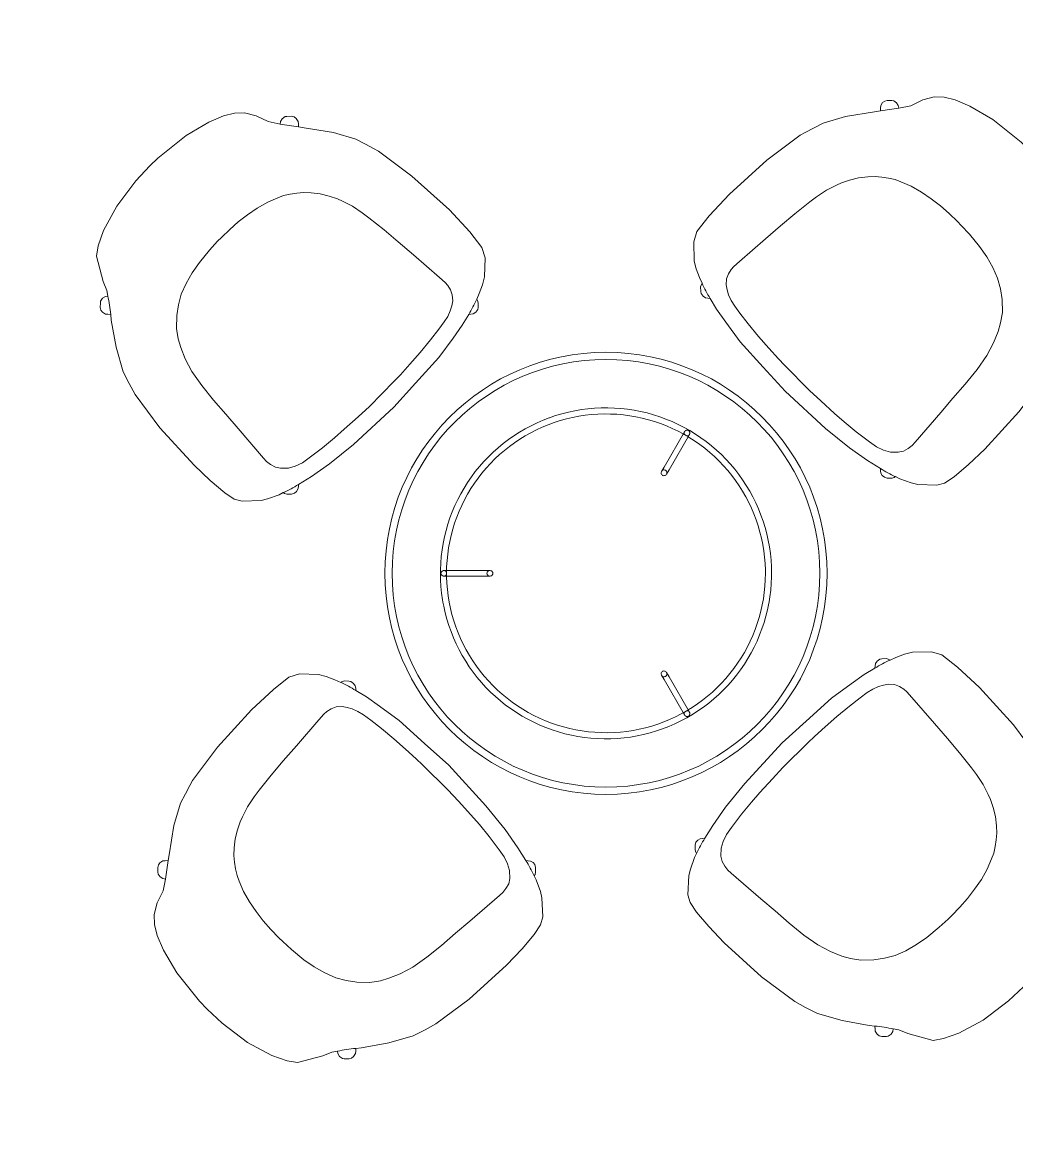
# Model space of a CAD drawing. Header units: inches. Extents: x 1808 to 2428, y 950 to 1857.
# Drawn here: x 2284 to 2354.8, y 1400.3 to 1479.7 of the extents above; entities that cross this region are included whole.
import ezdxf

# ---------------------------------------------------------------- set-up
doc = ezdxf.new("R2010")
doc.units = ezdxf.units.IN
doc.header["$MEASUREMENT"] = 0
doc.layers.add('I-FURN', color=30, linetype='Continuous', lineweight=9)

# ---------------------------------------------------------------- blocks, each defined once
blk = doc.blocks.new('Geiger_SaibaMidBack - Conference Chair-7611253-MEZZANINE  POWER _ SIGNAL')
at = {"layer": 'I-FURN'}
for p, q in [((3.263, 12.859), (-0.335, 12.688)), ((4.857, 12.817), (3.263, 12.859)), ((6.205, 12.706), (4.857, 12.817)), ((-4.112, 12.017), (-5.018, 11.72)), ((-3.262, 12.264), (-4.112, 12.017)), ((-0.335, 12.688), (-3.262, 12.264)), ((6.999, 12.539), (6.205, 12.706)), ((7.505, 12.257), (6.999, 12.539)), ((8.423, 11.255), (7.505, 12.257)), ((-5.018, 11.72), (-6.602, 10.838)), ((8.67, 10.848), (8.423, 11.255)), ((-6.602, 10.838), (-8.219, 9.719)), ((9.04, 10.057), (8.67, 10.848)), ((-9.398, 9.638), (-9.634, 9.399)), ((-9.239, 9.729), (-9.398, 9.638)), ((-9.054, 9.756), (-9.239, 9.729)), ((-8.806, 9.7), (-9.054, 9.756)), ((-8.686, 9.602), (-8.806, 9.7)), ((-8.533, 9.458), (-8.686, 9.602)), ((-8.219, 9.719), (-8.533, 9.458)), ((9.145, 9.745), (9.04, 10.057)), ((9.258, 9.726), (9.145, 9.745)), ((9.394, 9.64), (9.258, 9.726)), ((9.638, 9.398), (9.394, 9.64)), ((-9.712, 9.289), (-9.753, 9.046)), ((-9.753, 9.046), (-9.701, 8.824)), ((-9.634, 9.399), (-9.712, 9.289)), ((-9.701, 8.824), (-9.599, 8.674)), ((3.635, 8.793), (2.289, 8.676)), ((6.404, 8.995), (3.635, 8.793)), ((6.726, 9.012), (6.404, 8.995)), ((7.084, 8.96), (6.726, 9.012)), ((7.468, 8.864), (7.084, 8.96)), ((7.783, 8.653), (7.468, 8.864)), ((9.61, 8.693), (9.703, 8.825)), ((9.74, 9.214), (9.638, 9.398)), ((9.703, 8.825), (9.757, 9.024)), ((9.757, 9.024), (9.74, 9.214)), ((-10.569, 8.165), (-12.193, 7.237)), ((-9.933, 8.454), (-10.569, 8.165)), ((-9.599, 8.674), (-9.933, 8.454)), ((-2.537, 7.943), (-3.34, 7.592)), ((-1.571, 8.241), (-2.537, 7.943)), ((-0.362, 8.455), (-1.571, 8.241)), ((0.965, 8.593), (-0.362, 8.455)), ((2.289, 8.676), (0.965, 8.593)), ((8.168, 8.246), (7.783, 8.653)), ((8.412, 7.807), (8.168, 8.246)), ((9.494, 8.565), (9.61, 8.693)), ((9.741, 7.513), (9.494, 8.565)), ((-12.193, 7.237), (-12.622, 6.639)), ((-3.887, 7.289), (-4.507, 6.851)), ((-3.34, 7.592), (-3.887, 7.289)), ((8.596, 7.275), (8.412, 7.807)), ((8.699, 6.678), (8.596, 7.275)), ((10.015, 5.961), (9.741, 7.513)), ((-12.622, 6.639), (-13.12, 5.601)), ((-4.507, 6.851), (-5.143, 6.185)), ((8.862, 5.506), (8.699, 6.678)), ((-13.12, 5.601), (-13.682, 3.704)), ((-5.598, 5.559), (-5.99, 4.888)), ((-5.143, 6.185), (-5.598, 5.559)), ((10.246, 3.789), (10.015, 5.961)), ((-5.99, 4.888), (-6.291, 4.103)), ((8.97, 4.404), (8.862, 5.506)), ((-6.291, 4.103), (-6.521, 3.266)), ((9.027, 3.481), (8.97, 4.404)), ((-13.682, 3.704), (-14.001, 1.454)), ((-6.521, 3.266), (-6.682, 2.377)), ((9.097, 2.164), (9.027, 3.481)), ((10.409, -0.128), (10.246, 3.789)), ((-6.682, 2.377), (-6.796, 1.242)), ((9.135, 1.063), (9.097, 2.164)), ((-14.001, 1.454), (-14.034, 0)), ((-6.796, 1.242), (-6.831, 0.393)), ((9.116, -1.456), (9.135, 1.063)), ((-6.831, 0.393), (-6.835, 0.007)), ((-6.835, 0.007), (-6.822, -0.819)), ((-14.034, 0), (-14.036, -0.797)), ((10.287, -2.439), (10.409, -0.128)), ((-14.036, -0.797), (-13.742, -3.349)), ((-6.822, -0.819), (-6.766, -1.629)), ((9.1, -2.096), (9.116, -1.456)), ((-6.766, -1.629), (-6.659, -2.455)), ((9.052, -3.105), (9.1, -2.096)), ((-6.659, -2.455), (-6.512, -3.282)), ((8.977, -4.226), (9.052, -3.105)), ((10.17, -4.884), (10.287, -2.439)), ((-13.742, -3.349), (-13.275, -5.179)), ((-6.512, -3.282), (-6.28, -4.105)), ((-6.28, -4.105), (-5.988, -4.843)), ((8.873, -5.371), (8.977, -4.226)), ((-13.275, -5.179), (-12.849, -6.229)), ((-5.988, -4.843), (-5.806, -5.237)), ((-5.806, -5.237), (-5.548, -5.646)), ((8.756, -6.327), (8.873, -5.371)), ((9.913, -6.598), (10.17, -4.884)), ((-12.849, -6.229), (-12.438, -6.928)), ((-5.548, -5.646), (-5.261, -6.04)), ((-5.261, -6.04), (-4.951, -6.399)), ((8.65, -6.958), (8.756, -6.327)), ((-12.438, -6.928), (-11.935, -7.442)), ((-4.951, -6.399), (-4.561, -6.765)), ((-4.561, -6.765), (-4.05, -7.171)), ((8.549, -7.41), (8.65, -6.958)), ((9.713, -7.716), (9.913, -6.598)), ((-11.935, -7.442), (-11.216, -7.874)), ((-11.216, -7.874), (-10.314, -8.184)), ((-4.05, -7.171), (-3.481, -7.513)), ((-3.481, -7.513), (-2.937, -7.789)), ((-2.937, -7.789), (-2.571, -7.922)), ((-2.571, -7.922), (-1.804, -8.166)), ((8.215, -8.153), (8.39, -7.829)), ((8.39, -7.829), (8.549, -7.41)), ((9.5, -8.575), (9.713, -7.716)), ((-10.314, -8.184), (-9.589, -8.659)), ((-9.589, -8.659), (-9.701, -8.824)), ((-1.804, -8.166), (-0.976, -8.327)), ((-0.976, -8.327), (-0.385, -8.418)), ((-0.385, -8.418), (0.97, -8.577)), ((0.97, -8.577), (2.299, -8.675)), ((2.299, -8.675), (3.718, -8.782)), ((7.345, -8.896), (7.684, -8.732)), ((7.684, -8.732), (8.008, -8.455)), ((8.008, -8.455), (8.215, -8.153)), ((9.609, -8.693), (9.5, -8.575)), ((9.703, -8.829), (9.609, -8.693)), ((-9.701, -8.824), (-9.753, -9.046)), ((-9.753, -9.046), (-9.712, -9.289)), ((-9.712, -9.289), (-9.634, -9.399)), ((-9.634, -9.399), (-9.398, -9.638)), ((-8.686, -9.602), (-8.526, -9.451)), ((-8.526, -9.451), (-8.189, -9.703)), ((3.718, -8.782), (6.165, -8.961)), ((6.165, -8.961), (6.698, -9.002)), ((6.698, -9.002), (6.979, -8.981)), ((6.979, -8.981), (7.345, -8.896)), ((9.398, -9.638), (9.628, -9.401)), ((9.628, -9.401), (9.712, -9.283)), ((9.749, -9.044), (9.703, -8.829)), ((9.712, -9.283), (9.749, -9.044)), ((-9.398, -9.638), (-9.239, -9.729)), ((-9.239, -9.729), (-9.054, -9.756)), ((-9.054, -9.756), (-8.806, -9.7)), ((-8.806, -9.7), (-8.686, -9.602)), ((-8.189, -9.703), (-6.47, -10.925)), ((8.716, -10.768), (8.977, -10.166)), ((8.977, -10.166), (9.148, -9.743)), ((9.148, -9.743), (9.232, -9.723)), ((9.232, -9.723), (9.398, -9.638)), ((-6.47, -10.925), (-5.011, -11.715)), ((8.419, -11.263), (8.716, -10.768)), ((-5.011, -11.715), (-4.281, -11.948)), ((7.489, -12.249), (8.419, -11.263)), ((-4.281, -11.948), (-3.654, -12.146)), ((-3.654, -12.146), (-3.266, -12.261)), ((-3.266, -12.261), (-0.334, -12.687)), ((-0.334, -12.687), (3.27, -12.865)), ((5.398, -12.781), (6.79, -12.62)), ((6.79, -12.62), (7.489, -12.249)), ((3.27, -12.865), (5.398, -12.781))]:
    blk.add_line(p, q, dxfattribs=at)
for centre, radius, start, end in [((1.432, 6.824), 8.248, 12.18133, 20.74129), ((-18.721, 22.19), 16.306, 304.01521, 308.66436), ((-28.615, -35.297), 32.735, 52.14338, 54.46316), ((-0.443, -6.213), 10.22, 339.79078, 346.63309)]:
    blk.add_arc(centre, radius, start, end, dxfattribs=at)
blk = doc.blocks.new('Geiger_SaibaMidBack - Conference Chair-7615681-MEZZANINE  POWER _ SIGNAL')
at = {"layer": 'I-FURN'}
for p, q in [((-0.334, 12.687), (3.27, 12.865)), ((3.27, 12.865), (5.398, 12.781)), ((5.398, 12.781), (6.79, 12.62)), ((-5.011, 11.715), (-4.281, 11.948)), ((-4.281, 11.948), (-3.654, 12.146)), ((-3.654, 12.146), (-3.266, 12.261)), ((-3.266, 12.261), (-0.334, 12.687)), ((6.79, 12.62), (7.489, 12.249)), ((7.489, 12.249), (8.419, 11.263)), ((-6.47, 10.925), (-5.011, 11.715)), ((8.419, 11.263), (8.716, 10.768)), ((-8.189, 9.703), (-6.47, 10.925)), ((8.716, 10.768), (8.977, 10.166)), ((-9.634, 9.399), (-9.398, 9.638)), ((-9.398, 9.638), (-9.239, 9.729)), ((-9.239, 9.729), (-9.054, 9.756)), ((-9.054, 9.756), (-8.806, 9.7)), ((-8.806, 9.7), (-8.686, 9.602)), ((-8.686, 9.602), (-8.526, 9.451)), ((-8.526, 9.451), (-8.189, 9.703)), ((8.977, 10.166), (9.148, 9.743)), ((9.148, 9.743), (9.232, 9.723)), ((9.232, 9.723), (9.398, 9.638)), ((9.398, 9.638), (9.628, 9.401)), ((-9.753, 9.046), (-9.712, 9.289)), ((-9.701, 8.824), (-9.753, 9.046)), ((-9.712, 9.289), (-9.634, 9.399)), ((-9.589, 8.659), (-9.701, 8.824)), ((2.299, 8.675), (3.718, 8.782)), ((3.718, 8.782), (6.165, 8.961)), ((6.165, 8.961), (6.698, 9.002)), ((6.698, 9.002), (6.979, 8.981)), ((6.979, 8.981), (7.345, 8.896)), ((7.345, 8.896), (7.684, 8.732)), ((9.703, 8.829), (9.609, 8.693)), ((9.628, 9.401), (9.712, 9.283)), ((9.749, 9.044), (9.703, 8.829)), ((9.712, 9.283), (9.749, 9.044)), ((-11.216, 7.874), (-10.314, 8.184)), ((-10.314, 8.184), (-9.589, 8.659)), ((-2.571, 7.922), (-1.804, 8.166)), ((-1.804, 8.166), (-0.976, 8.327)), ((-0.976, 8.327), (-0.385, 8.418)), ((-0.385, 8.418), (0.97, 8.577)), ((0.97, 8.577), (2.299, 8.675)), ((7.684, 8.732), (8.008, 8.455)), ((8.008, 8.455), (8.215, 8.153)), ((8.215, 8.153), (8.39, 7.829)), ((9.609, 8.693), (9.5, 8.575)), ((9.5, 8.575), (9.713, 7.716)), ((-12.438, 6.928), (-11.935, 7.442)), ((-11.935, 7.442), (-11.216, 7.874)), ((-4.561, 6.765), (-4.05, 7.171)), ((-4.05, 7.171), (-3.481, 7.513)), ((-3.481, 7.513), (-2.937, 7.789)), ((-2.937, 7.789), (-2.571, 7.922)), ((8.39, 7.829), (8.549, 7.41)), ((8.549, 7.41), (8.65, 6.958)), ((9.713, 7.716), (9.913, 6.598)), ((-12.849, 6.229), (-12.438, 6.928)), ((-5.261, 6.04), (-4.951, 6.399)), ((-4.951, 6.399), (-4.561, 6.765)), ((8.65, 6.958), (8.756, 6.327)), ((9.913, 6.598), (10.17, 4.884)), ((-13.275, 5.179), (-12.849, 6.229)), ((-5.806, 5.237), (-5.548, 5.646)), ((-5.548, 5.646), (-5.261, 6.04)), ((8.756, 6.327), (8.873, 5.371)), ((-13.742, 3.349), (-13.275, 5.179)), ((-6.28, 4.105), (-5.988, 4.843)), ((-5.988, 4.843), (-5.806, 5.237)), ((8.873, 5.371), (8.977, 4.226)), ((10.17, 4.884), (10.287, 2.439)), ((-6.512, 3.282), (-6.28, 4.105)), ((8.977, 4.226), (9.052, 3.105)), ((-14.036, 0.797), (-13.742, 3.349)), ((-6.659, 2.455), (-6.512, 3.282)), ((-6.766, 1.629), (-6.659, 2.455)), ((9.052, 3.105), (9.1, 2.096)), ((10.287, 2.439), (10.409, 0.128)), ((-6.822, 0.819), (-6.766, 1.629)), ((9.1, 2.096), (9.116, 1.456)), ((-14.034, 0), (-14.036, 0.797)), ((-6.835, -0.007), (-6.822, 0.819)), ((9.116, 1.456), (9.135, -1.063)), ((-14.001, -1.454), (-14.034, 0)), ((10.409, 0.128), (10.246, -3.789)), ((-6.831, -0.393), (-6.835, -0.007)), ((-6.796, -1.242), (-6.831, -0.393)), ((-13.682, -3.704), (-14.001, -1.454)), ((-6.682, -2.377), (-6.796, -1.242)), ((9.135, -1.063), (9.097, -2.164)), ((-6.521, -3.266), (-6.682, -2.377)), ((9.097, -2.164), (9.027, -3.481)), ((-13.12, -5.601), (-13.682, -3.704)), ((-6.291, -4.103), (-6.521, -3.266)), ((9.027, -3.481), (8.97, -4.404)), ((10.246, -3.789), (10.015, -5.961)), ((-5.99, -4.888), (-6.291, -4.103)), ((8.97, -4.404), (8.862, -5.506)), ((-5.598, -5.559), (-5.99, -4.888)), ((8.862, -5.506), (8.699, -6.678)), ((-12.622, -6.639), (-13.12, -5.601)), ((-5.143, -6.185), (-5.598, -5.559)), ((-4.507, -6.851), (-5.143, -6.185)), ((10.015, -5.961), (9.741, -7.513)), ((-12.193, -7.237), (-12.622, -6.639)), ((-3.887, -7.289), (-4.507, -6.851)), ((8.699, -6.678), (8.596, -7.275)), ((-10.569, -8.165), (-12.193, -7.237)), ((-3.34, -7.592), (-3.887, -7.289)), ((-2.537, -7.943), (-3.34, -7.592)), ((8.412, -7.807), (8.168, -8.246)), ((8.596, -7.275), (8.412, -7.807)), ((9.741, -7.513), (9.494, -8.565)), ((-9.933, -8.454), (-10.569, -8.165)), ((-9.599, -8.674), (-9.933, -8.454)), ((-9.701, -8.824), (-9.599, -8.674)), ((-1.571, -8.241), (-2.537, -7.943)), ((-0.362, -8.455), (-1.571, -8.241)), ((0.965, -8.593), (-0.362, -8.455)), ((2.289, -8.676), (0.965, -8.593)), ((3.635, -8.793), (2.289, -8.676)), ((7.783, -8.653), (7.468, -8.864)), ((8.168, -8.246), (7.783, -8.653)), ((9.494, -8.565), (9.61, -8.693)), ((9.61, -8.693), (9.703, -8.825)), ((-9.753, -9.046), (-9.701, -8.824)), ((-9.712, -9.289), (-9.753, -9.046)), ((-9.634, -9.399), (-9.712, -9.289)), ((-9.398, -9.638), (-9.634, -9.399)), ((-8.533, -9.458), (-8.686, -9.602)), ((-8.219, -9.719), (-8.533, -9.458)), ((6.404, -8.995), (3.635, -8.793)), ((6.726, -9.012), (6.404, -8.995)), ((7.084, -8.96), (6.726, -9.012)), ((7.468, -8.864), (7.084, -8.96)), ((9.638, -9.398), (9.394, -9.64)), ((9.74, -9.214), (9.638, -9.398)), ((9.703, -8.825), (9.757, -9.024)), ((9.757, -9.024), (9.74, -9.214)), ((-9.239, -9.729), (-9.398, -9.638)), ((-9.054, -9.756), (-9.239, -9.729)), ((-8.806, -9.7), (-9.054, -9.756)), ((-8.686, -9.602), (-8.806, -9.7)), ((-6.602, -10.838), (-8.219, -9.719)), ((9.04, -10.057), (8.67, -10.848)), ((9.145, -9.745), (9.04, -10.057)), ((9.258, -9.726), (9.145, -9.745)), ((9.394, -9.64), (9.258, -9.726)), ((-5.018, -11.72), (-6.602, -10.838)), ((8.67, -10.848), (8.423, -11.255)), ((-4.112, -12.017), (-5.018, -11.72)), ((8.423, -11.255), (7.505, -12.257)), ((-3.262, -12.264), (-4.112, -12.017)), ((-0.335, -12.688), (-3.262, -12.264)), ((3.263, -12.859), (-0.335, -12.688)), ((6.205, -12.706), (4.857, -12.817)), ((6.999, -12.539), (6.205, -12.706)), ((7.505, -12.257), (6.999, -12.539)), ((4.857, -12.817), (3.263, -12.859))]:
    blk.add_line(p, q, dxfattribs=at)
for centre, radius, start, end in [((-0.443, 6.213), 10.22, 13.36691, 20.20922), ((-28.615, 35.297), 32.735, 305.53684, 307.85662), ((-18.721, -22.19), 16.306, 51.33564, 55.98479), ((1.432, -6.824), 8.248, 339.25871, 347.81867)]:
    blk.add_arc(centre, radius, start, end, dxfattribs=at)

msp = doc.modelspace()

# ---------------------------------------------------------------- linework, layer by layer
at = {"layer": 'I-FURN'}
for p, q in [((2331.125, 1450.541), (2329.675, 1448.029)), ((2330.027, 1447.825), (2331.477, 1450.338)), ((2331.072, 1450.37), (2331.102, 1450.353)), ((2331.106, 1450.351), (2331.149, 1450.325)), ((2331.154, 1450.323), (2331.208, 1450.291)), ((2331.219, 1450.285), (2331.273, 1450.253)), ((2331.278, 1450.25), (2331.321, 1450.225)), ((2331.325, 1450.223), (2331.36, 1450.202)), ((2329.675, 1448.029), (2329.495, 1447.718)), ((2329.847, 1447.514), (2330.027, 1447.825)), ((2316.906, 1440.657), (2314.005, 1440.657)), ((2314.181, 1440.582), (2314.182, 1440.623)), ((2314.182, 1440.628), (2314.182, 1440.652)), ((2317.265, 1440.657), (2316.906, 1440.657)), ((2314.005, 1440.25), (2316.906, 1440.25)), ((2314.178, 1440.459), (2314.18, 1440.522)), ((2314.179, 1440.384), (2314.178, 1440.448)), ((2314.18, 1440.329), (2314.179, 1440.379)), ((2314.18, 1440.528), (2314.181, 1440.578)), ((2314.18, 1440.284), (2314.18, 1440.325)), ((2314.18, 1440.255), (2314.18, 1440.279)), ((2316.906, 1440.25), (2317.265, 1440.25)), ((2329.484, 1433.212), (2329.495, 1433.189)), ((2329.495, 1433.189), (2329.675, 1432.878)), ((2329.675, 1432.878), (2331.125, 1430.366)), ((2330.027, 1433.082), (2329.847, 1433.393)), ((2331.477, 1430.569), (2330.027, 1433.082)), ((2331.102, 1430.556), (2331.066, 1430.536)), ((2331.149, 1430.582), (2331.105, 1430.558)), ((2331.209, 1430.616), (2331.154, 1430.585)), ((2331.274, 1430.652), (2331.219, 1430.622)), ((2331.322, 1430.681), (2331.285, 1430.659)), ((2331.36, 1430.704), (2331.326, 1430.683))]:
    msp.add_line(p, q, dxfattribs=at)
at = {"layer": 'I-FURN', "flags": 128}
for points in [[(2314.182, 1440.652), (2314.187, 1440.908), (2314.214, 1441.361), (2314.26, 1441.813), (2314.323, 1442.263), (2314.405, 1442.71), (2314.504, 1443.153), (2314.62, 1443.592), (2314.755, 1444.026), (2314.906, 1444.455), (2315.075, 1444.876), (2315.26, 1445.291), (2315.462, 1445.698), (2315.679, 1446.097), (2315.913, 1446.487), (2316.162, 1446.867), (2316.426, 1447.236), (2316.704, 1447.595), (2316.997, 1447.943), (2317.303, 1448.278), (2317.623, 1448.601), (2317.955, 1448.911), (2318.299, 1449.207), (2318.655, 1449.49), (2319.022, 1449.758), (2319.399, 1450.011), (2319.786, 1450.248), (2320.183, 1450.47), (2320.587, 1450.677), (2321, 1450.866), (2321.42, 1451.039), (2321.847, 1451.195), (2322.279, 1451.334), (2322.717, 1451.456), (2323.159, 1451.56), (2323.605, 1451.646), (2324.055, 1451.714), (2324.506, 1451.764), (2324.959, 1451.797), (2325.413, 1451.811), (2325.867, 1451.806), (2326.321, 1451.784), (2326.774, 1451.744), (2327.224, 1451.685), (2327.672, 1451.608), (2328.116, 1451.514), (2328.557, 1451.402), (2328.992, 1451.273), (2329.42, 1451.126)], [(2337.331, 1440.454), (2337.322, 1440.925), (2337.293, 1441.396), (2337.246, 1441.866), (2337.18, 1442.333), (2337.096, 1442.797), (2336.993, 1443.257), (2336.872, 1443.713), (2336.732, 1444.164), (2336.575, 1444.609), (2336.4, 1445.047), (2336.208, 1445.478), (2335.998, 1445.9), (2335.772, 1446.314), (2335.529, 1446.719), (2335.271, 1447.114), (2334.997, 1447.498), (2334.707, 1447.87), (2334.403, 1448.231), (2334.085, 1448.579), (2333.754, 1448.915), (2333.409, 1449.237), (2333.051, 1449.544), (2332.682, 1449.838), (2332.301, 1450.116), (2331.909, 1450.379), (2331.507, 1450.626), (2331.095, 1450.856), (2330.675, 1451.07), (2330.246, 1451.267), (2329.81, 1451.447), (2329.367, 1451.609), (2328.918, 1451.753), (2328.463, 1451.88), (2328.004, 1451.988), (2327.541, 1452.077), (2327.074, 1452.148), (2326.605, 1452.2), (2326.135, 1452.233), (2325.663, 1452.248), (2325.191, 1452.244), (2324.72, 1452.22), (2324.25, 1452.178), (2323.782, 1452.118), (2323.317, 1452.038), (2322.856, 1451.94), (2322.399, 1451.824), (2321.947, 1451.689), (2321.502, 1451.537)], [(2321.5, 1451.537), (2321.06, 1451.367), (2320.627, 1451.179), (2320.202, 1450.974), (2319.786, 1450.752), (2319.379, 1450.514), (2318.981, 1450.26), (2318.594, 1449.99), (2318.219, 1449.705), (2317.854, 1449.405), (2317.503, 1449.09), (2317.164, 1448.762), (2316.838, 1448.421), (2316.527, 1448.067), (2316.229, 1447.7), (2315.947, 1447.322), (2315.68, 1446.933), (2315.429, 1446.534), (2315.194, 1446.125), (2314.975, 1445.707), (2314.773, 1445.28), (2314.589, 1444.846), (2314.422, 1444.405), (2314.273, 1443.957), (2314.142, 1443.504), (2314.029, 1443.046), (2313.935, 1442.584), (2313.859, 1442.118), (2313.801, 1441.65), (2313.763, 1441.18), (2313.743, 1440.708), (2313.741, 1440.454)], [(2329.422, 1451.126), (2329.846, 1450.962), (2330.262, 1450.781), (2330.671, 1450.584), (2331.032, 1450.392)], [(2331.385, 1450.187), (2331.465, 1450.141), (2331.847, 1449.896), (2332.22, 1449.636), (2332.582, 1449.362), (2332.932, 1449.073), (2333.271, 1448.77), (2333.597, 1448.454), (2333.911, 1448.125), (2334.211, 1447.784), (2334.497, 1447.431), (2334.769, 1447.067), (2335.026, 1446.693), (2335.268, 1446.308), (2335.494, 1445.915), (2335.705, 1445.512), (2335.899, 1445.101), (2336.077, 1444.683), (2336.237, 1444.258), (2336.381, 1443.827), (2336.507, 1443.391), (2336.616, 1442.95), (2336.707, 1442.505), (2336.78, 1442.056), (2336.835, 1441.605), (2336.872, 1441.153), (2336.891, 1440.699), (2336.893, 1440.454)], [(2329.775, 1447.796), (2329.73, 1447.815), (2329.681, 1447.822), (2329.632, 1447.818), (2329.585, 1447.802), (2329.543, 1447.775), (2329.509, 1447.739), (2329.484, 1447.695), (2329.47, 1447.647), (2329.467, 1447.597), (2329.477, 1447.549), (2329.497, 1447.504), (2329.528, 1447.466), (2329.567, 1447.436)], [(2329.567, 1447.436), (2329.612, 1447.417), (2329.661, 1447.41), (2329.71, 1447.414), (2329.757, 1447.43), (2329.799, 1447.457), (2329.833, 1447.494), (2329.858, 1447.537), (2329.872, 1447.585), (2329.875, 1447.635), (2329.865, 1447.683), (2329.845, 1447.728), (2329.814, 1447.766), (2329.775, 1447.796)], [(2317.473, 1440.454), (2317.467, 1440.502), (2317.449, 1440.548), (2317.421, 1440.588), (2317.383, 1440.621), (2317.339, 1440.643), (2317.29, 1440.655), (2317.24, 1440.655), (2317.192, 1440.643), (2317.147, 1440.621), (2317.11, 1440.588), (2317.081, 1440.548), (2317.064, 1440.502), (2317.058, 1440.454)], [(2313.741, 1440.454), (2313.75, 1439.982), (2313.778, 1439.511), (2313.825, 1439.041), (2313.891, 1438.574), (2313.92, 1438.418)], [(2321.65, 1429.781), (2321.226, 1429.945), (2320.809, 1430.126), (2320.4, 1430.323), (2319.999, 1430.537), (2319.607, 1430.766), (2319.224, 1431.011), (2318.852, 1431.271), (2318.49, 1431.546), (2318.139, 1431.834), (2317.801, 1432.137), (2317.474, 1432.453), (2317.161, 1432.782), (2316.861, 1433.123), (2316.574, 1433.476), (2316.303, 1433.84), (2316.045, 1434.214), (2315.804, 1434.599), (2315.577, 1434.992), (2315.367, 1435.395), (2315.173, 1435.806), (2314.995, 1436.224), (2314.834, 1436.649), (2314.691, 1437.08), (2314.565, 1437.516), (2314.456, 1437.957), (2314.365, 1438.402), (2314.292, 1438.851), (2314.237, 1439.302), (2314.2, 1439.754), (2314.181, 1440.208), (2314.18, 1440.255)], [(2317.058, 1440.454), (2317.064, 1440.405), (2317.081, 1440.359), (2317.11, 1440.319), (2317.147, 1440.286), (2317.192, 1440.264), (2317.24, 1440.252), (2317.29, 1440.252), (2317.339, 1440.264), (2317.383, 1440.286), (2317.421, 1440.319), (2317.449, 1440.359), (2317.467, 1440.405), (2317.473, 1440.454)], [(2336.893, 1440.454), (2336.884, 1439.999), (2336.857, 1439.546), (2336.812, 1439.094), (2336.748, 1438.644), (2336.667, 1438.197), (2336.568, 1437.754), (2336.451, 1437.315), (2336.317, 1436.881), (2336.165, 1436.452), (2335.997, 1436.031), (2335.812, 1435.616), (2335.61, 1435.209), (2335.392, 1434.81), (2335.159, 1434.42), (2334.91, 1434.04), (2334.646, 1433.671), (2334.367, 1433.312), (2334.075, 1432.964), (2333.768, 1432.629), (2333.449, 1432.306), (2333.117, 1431.996), (2332.772, 1431.7), (2332.417, 1431.417), (2332.05, 1431.149), (2331.672, 1430.896), (2331.385, 1430.72)], [(2337.152, 1438.418), (2337.213, 1438.789), (2337.27, 1439.257), (2337.309, 1439.727), (2337.328, 1440.199), (2337.331, 1440.454)], [(2313.922, 1438.406), (2313.976, 1438.11), (2314.079, 1437.65), (2314.2, 1437.194), (2314.339, 1436.743), (2314.497, 1436.298), (2314.672, 1435.86), (2314.864, 1435.429), (2315.074, 1435.007), (2315.3, 1434.593), (2315.542, 1434.188), (2315.801, 1433.793), (2316.075, 1433.409), (2316.364, 1433.037), (2316.668, 1432.676), (2316.986, 1432.328), (2317.318, 1431.992), (2317.663, 1431.67), (2318.021, 1431.363), (2318.39, 1431.069), (2318.771, 1430.791), (2319.163, 1430.528), (2319.565, 1430.281), (2319.976, 1430.051), (2320.397, 1429.837), (2320.826, 1429.64), (2321.262, 1429.46), (2321.705, 1429.298), (2322.154, 1429.154), (2322.609, 1429.027), (2323.068, 1428.919), (2323.531, 1428.83), (2323.997, 1428.759), (2324.466, 1428.707), (2324.937, 1428.674), (2325.408, 1428.659), (2325.88, 1428.663), (2326.351, 1428.687), (2326.821, 1428.729), (2327.289, 1428.789), (2327.754, 1428.869), (2328.216, 1428.967), (2328.673, 1429.083), (2329.125, 1429.218), (2329.57, 1429.37)], [(2329.572, 1429.37), (2330.012, 1429.54), (2330.444, 1429.728), (2330.869, 1429.933), (2331.286, 1430.155), (2331.693, 1430.393), (2332.09, 1430.647), (2332.477, 1430.917), (2332.853, 1431.202), (2333.217, 1431.502), (2333.569, 1431.817), (2333.908, 1432.145), (2334.234, 1432.486), (2334.545, 1432.84), (2334.842, 1433.207), (2335.125, 1433.585), (2335.392, 1433.974), (2335.643, 1434.373), (2335.878, 1434.782), (2336.097, 1435.2), (2336.298, 1435.627), (2336.483, 1436.061), (2336.649, 1436.502), (2336.799, 1436.95), (2336.93, 1437.403), (2337.043, 1437.861), (2337.137, 1438.323), (2337.15, 1438.406)], [(2329.567, 1433.471), (2329.528, 1433.441), (2329.497, 1433.403), (2329.477, 1433.358), (2329.467, 1433.31), (2329.47, 1433.26), (2329.484, 1433.212)], [(2329.775, 1433.111), (2329.814, 1433.141), (2329.845, 1433.179), (2329.865, 1433.224), (2329.875, 1433.272), (2329.872, 1433.322), (2329.858, 1433.37), (2329.833, 1433.413), (2329.799, 1433.45), (2329.757, 1433.477), (2329.71, 1433.493), (2329.661, 1433.497), (2329.612, 1433.49), (2329.567, 1433.471)], [(2329.495, 1433.189), (2329.509, 1433.168), (2329.543, 1433.132), (2329.585, 1433.105), (2329.632, 1433.089), (2329.681, 1433.085), (2329.73, 1433.092), (2329.775, 1433.111)], [(2331.032, 1430.517), (2330.889, 1430.437), (2330.484, 1430.23), (2330.071, 1430.041), (2329.651, 1429.868), (2329.225, 1429.712), (2328.792, 1429.573), (2328.355, 1429.451), (2327.912, 1429.347), (2327.466, 1429.261), (2327.017, 1429.193), (2326.566, 1429.143), (2326.113, 1429.11), (2325.658, 1429.097), (2325.204, 1429.101), (2324.75, 1429.123), (2324.298, 1429.163), (2323.848, 1429.222), (2323.4, 1429.299), (2322.955, 1429.393), (2322.515, 1429.505), (2322.08, 1429.634), (2321.651, 1429.781)]]:
    msp.add_lwpolyline(points, dxfattribs=at)
at = {"layer": 'I-FURN'}
for radius, start, end in [(15.75, 90, 270), (15.75, 90, 270), (15.236, 90, 270), (15.75, 270, 90), (15.75, 270, 90), (15.236, 270, 90)]:
    msp.add_arc((2325.536, 1440.454), radius, start, end, dxfattribs=at)
for points, knots in [([(2331.11, 1450.506), (2331.108, 1450.501), (2331.105, 1450.489), (2331.102, 1450.472), (2331.101, 1450.458), (2331.102, 1450.449), (2331.102, 1450.445), (2331.102, 1450.443)], [0.5555556, 0.5555556, 0.5555556, 0.5555556, 0.5833333, 0.6111111, 0.6388889, 0.6527778, 0.6593948, 0.6593948, 0.6593948, 0.6593948]), ([(2331.103, 1450.437), (2331.103, 1450.435), (2331.103, 1450.432), (2331.104, 1450.425), (2331.106, 1450.416), (2331.11, 1450.405), (2331.114, 1450.395), (2331.117, 1450.388), (2331.119, 1450.384), (2331.12, 1450.383)], [0.6711471, 0.6711471, 0.6711471, 0.6711471, 0.6770833, 0.6875, 0.7083333, 0.7291667, 0.75, 0.7708333, 0.7739229, 0.7739229, 0.7739229, 0.7739229]), ([(2331.415, 1450.636), (2331.409, 1450.639), (2331.398, 1450.645), (2331.38, 1450.65), (2331.365, 1450.654), (2331.353, 1450.656), (2331.343, 1450.656), (2331.335, 1450.657), (2331.323, 1450.657), (2331.309, 1450.656), (2331.294, 1450.654), (2331.283, 1450.651), (2331.274, 1450.649), (2331.266, 1450.647), (2331.254, 1450.643), (2331.24, 1450.638), (2331.226, 1450.632), (2331.215, 1450.626), (2331.207, 1450.622), (2331.199, 1450.617), (2331.188, 1450.61), (2331.175, 1450.6), (2331.161, 1450.587), (2331.147, 1450.572), (2331.135, 1450.557), (2331.125, 1450.541), (2331.116, 1450.524), (2331.112, 1450.512), (2331.11, 1450.507)], [0, 0, 0, 0, 0.0277778, 0.0555556, 0.0833333, 0.0972222, 0.1111111, 0.125, 0.1388889, 0.1666667, 0.1944444, 0.2083333, 0.2222222, 0.2361111, 0.25, 0.2777778, 0.3055556, 0.3194444, 0.3333333, 0.3472222, 0.3611111, 0.3888889, 0.4166667, 0.4444444, 0.4722222, 0.5, 0.5277778, 0.5552218, 0.5552218, 0.5552218, 0.5552218]), ([(2331.122, 1450.379), (2331.123, 1450.378), (2331.125, 1450.373), (2331.13, 1450.365), (2331.139, 1450.354), (2331.148, 1450.344), (2331.154, 1450.338), (2331.155, 1450.337)], [0.7822937, 0.7822937, 0.7822937, 0.7822937, 0.7916667, 0.8125, 0.8333333, 0.875, 0.8823895, 0.8823895, 0.8823895, 0.8823895]), ([(2331.159, 1450.333), (2331.16, 1450.332), (2331.164, 1450.329), (2331.174, 1450.32), (2331.19, 1450.307), (2331.204, 1450.299), (2331.211, 1450.295)], [0.89185719, 0.89185719, 0.89185719, 0.89185719, 0.89583333, 0.91666667, 0.95833333, 0.99082512, 0.99082512, 0.99082512, 0.99082512]), ([(2331.222, 1450.289), (2331.225, 1450.287), (2331.234, 1450.281), (2331.249, 1450.274), (2331.263, 1450.269), (2331.273, 1450.265), (2331.277, 1450.264), (2331.279, 1450.263)], [0.00915776, 0.00915776, 0.00915776, 0.00915776, 0.02777778, 0.05555556, 0.08333333, 0.09722222, 0.10741154, 0.10741154, 0.10741154, 0.10741154]), ([(2331.285, 1450.262), (2331.286, 1450.261), (2331.29, 1450.26), (2331.299, 1450.258), (2331.312, 1450.256), (2331.324, 1450.254), (2331.333, 1450.254), (2331.337, 1450.254), (2331.338, 1450.254)], [0.1166842, 0.1166842, 0.1166842, 0.1166842, 0.125, 0.1388889, 0.1666667, 0.1944444, 0.2083333, 0.2167207, 0.2167207, 0.2167207, 0.2167207]), ([(2331.343, 1450.254), (2331.345, 1450.254), (2331.349, 1450.254), (2331.359, 1450.255), (2331.371, 1450.257), (2331.383, 1450.261), (2331.392, 1450.264), (2331.396, 1450.265), (2331.398, 1450.266)], [0.2248508, 0.2248508, 0.2248508, 0.2248508, 0.2361111, 0.25, 0.2777778, 0.3055556, 0.3194444, 0.3279083, 0.3279083, 0.3279083, 0.3279083]), ([(2331.404, 1450.269), (2331.405, 1450.269), (2331.409, 1450.271), (2331.418, 1450.276), (2331.429, 1450.284), (2331.443, 1450.294), (2331.451, 1450.303), (2331.455, 1450.307)], [0.3391103, 0.3391103, 0.3391103, 0.3391103, 0.3472222, 0.3611111, 0.3888889, 0.4166667, 0.4438674, 0.4438674, 0.4438674, 0.4438674]), ([(2331.455, 1450.307), (2331.459, 1450.312), (2331.467, 1450.322), (2331.477, 1450.338), (2331.486, 1450.355), (2331.493, 1450.373), (2331.499, 1450.392), (2331.503, 1450.411), (2331.505, 1450.427), (2331.506, 1450.44), (2331.506, 1450.449), (2331.506, 1450.456), (2331.506, 1450.466), (2331.505, 1450.477), (2331.503, 1450.491), (2331.501, 1450.504), (2331.498, 1450.515), (2331.496, 1450.524), (2331.493, 1450.532), (2331.489, 1450.542), (2331.483, 1450.558), (2331.476, 1450.572), (2331.469, 1450.583), (2331.464, 1450.59), (2331.454, 1450.603), (2331.438, 1450.62), (2331.423, 1450.631), (2331.415, 1450.636)], [0.4444444, 0.4444444, 0.4444444, 0.4444444, 0.4722222, 0.5, 0.5277778, 0.5555556, 0.5833333, 0.6111111, 0.6388889, 0.6527778, 0.6666667, 0.6770833, 0.6875, 0.7083333, 0.7291667, 0.75, 0.7708333, 0.78125, 0.7916667, 0.8125, 0.8333333, 0.875, 0.8854167, 0.8958333, 0.9166667, 0.9583333, 1, 1, 1, 1]), ([(2313.778, 1440.454), (2313.778, 1440.46), (2313.779, 1440.473), (2313.783, 1440.491), (2313.788, 1440.506), (2313.792, 1440.517), (2313.796, 1440.525), (2313.8, 1440.533), (2313.806, 1440.543), (2313.814, 1440.555), (2313.823, 1440.566), (2313.83, 1440.575), (2313.836, 1440.581), (2313.843, 1440.588), (2313.852, 1440.596), (2313.863, 1440.606), (2313.876, 1440.615), (2313.886, 1440.621), (2313.894, 1440.626), (2313.902, 1440.631), (2313.914, 1440.636), (2313.929, 1440.643), (2313.948, 1440.649), (2313.966, 1440.653), (2313.986, 1440.656), (2314.005, 1440.657), (2314.024, 1440.656), (2314.037, 1440.654), (2314.042, 1440.653)], [-1, -1, -1, -1, -0.9722222, -0.9444444, -0.9166667, -0.9027778, -0.8888889, -0.875, -0.8611111, -0.8333333, -0.8055556, -0.7916667, -0.7777778, -0.7638889, -0.75, -0.7222222, -0.6944444, -0.6805556, -0.6666667, -0.6527778, -0.6388889, -0.6111111, -0.5833333, -0.5555556, -0.5277778, -0.5, -0.4722222, -0.4444444, -0.4444444, -0.4444444, -0.4444444]), ([(2314.043, 1440.653), (2314.049, 1440.652), (2314.06, 1440.649), (2314.076, 1440.642), (2314.089, 1440.636), (2314.097, 1440.631), (2314.101, 1440.629), (2314.102, 1440.628)], [-0.4438674, -0.4438674, -0.4438674, -0.4438674, -0.4166667, -0.3888889, -0.3611111, -0.3472222, -0.3391103, -0.3391103, -0.3391103, -0.3391103]), ([(2314.107, 1440.624), (2314.108, 1440.623), (2314.112, 1440.62), (2314.119, 1440.614), (2314.128, 1440.605), (2314.136, 1440.596), (2314.141, 1440.588), (2314.144, 1440.584), (2314.145, 1440.582)], [-0.3279083, -0.3279083, -0.3279083, -0.3279083, -0.3194444, -0.3055556, -0.2777778, -0.25, -0.2361111, -0.2248508, -0.2248508, -0.2248508, -0.2248508]), ([(2314.043, 1440.254), (2314.037, 1440.253), (2314.025, 1440.251), (2314.006, 1440.25), (2313.986, 1440.251), (2313.967, 1440.254), (2313.948, 1440.258), (2313.929, 1440.264), (2313.914, 1440.27), (2313.903, 1440.276), (2313.895, 1440.281), (2313.886, 1440.285), (2313.876, 1440.292), (2313.864, 1440.301), (2313.852, 1440.311), (2313.843, 1440.319), (2313.837, 1440.325), (2313.831, 1440.332), (2313.823, 1440.34), (2313.814, 1440.352), (2313.806, 1440.364), (2313.8, 1440.374), (2313.796, 1440.382), (2313.792, 1440.39), (2313.788, 1440.401), (2313.783, 1440.416), (2313.779, 1440.434), (2313.778, 1440.447), (2313.778, 1440.454)], [-0.5551842, -0.5551842, -0.5551842, -0.5551842, -0.5277778, -0.5, -0.4722222, -0.4444444, -0.4166667, -0.3888889, -0.3611111, -0.3472222, -0.3333333, -0.3194444, -0.3055556, -0.2777778, -0.25, -0.2361111, -0.2222222, -0.2083333, -0.1944444, -0.1666667, -0.1388889, -0.125, -0.1111111, -0.0972222, -0.0833333, -0.0555556, -0.0277778, 0, 0, 0, 0]), ([(2314.101, 1440.279), (2314.1, 1440.278), (2314.097, 1440.276), (2314.089, 1440.271), (2314.076, 1440.265), (2314.06, 1440.259), (2314.049, 1440.255), (2314.043, 1440.254)], [-0.6593948, -0.6593948, -0.6593948, -0.6593948, -0.6527778, -0.6388889, -0.6111111, -0.5833333, -0.5555556, -0.5555556, -0.5555556, -0.5555556]), ([(2314.145, 1440.324), (2314.144, 1440.323), (2314.141, 1440.319), (2314.136, 1440.312), (2314.128, 1440.302), (2314.119, 1440.293), (2314.112, 1440.287), (2314.108, 1440.284), (2314.107, 1440.283)], [-0.7739229, -0.7739229, -0.7739229, -0.7739229, -0.7638889, -0.75, -0.7222222, -0.6944444, -0.6805556, -0.6711471, -0.6711471, -0.6711471, -0.6711471]), ([(2314.147, 1440.578), (2314.148, 1440.577), (2314.15, 1440.574), (2314.154, 1440.566), (2314.159, 1440.555), (2314.163, 1440.543), (2314.166, 1440.534), (2314.167, 1440.53), (2314.167, 1440.528)], [-0.2167207, -0.2167207, -0.2167207, -0.2167207, -0.2083333, -0.1944444, -0.1666667, -0.1388889, -0.125, -0.1166842, -0.1166842, -0.1166842, -0.1166842]), ([(2314.167, 1440.379), (2314.167, 1440.377), (2314.166, 1440.373), (2314.163, 1440.364), (2314.159, 1440.353), (2314.154, 1440.341), (2314.15, 1440.333), (2314.148, 1440.33), (2314.147, 1440.328)], [-0.8823895, -0.8823895, -0.8823895, -0.8823895, -0.875, -0.8611111, -0.8333333, -0.8055556, -0.7916667, -0.7822937, -0.7822937, -0.7822937, -0.7822937]), ([(2314.175, 1440.447), (2314.175, 1440.443), (2314.175, 1440.433), (2314.174, 1440.416), (2314.172, 1440.402), (2314.17, 1440.391), (2314.169, 1440.386), (2314.168, 1440.384)], [-0.99082512, -0.99082512, -0.99082512, -0.99082512, -0.97222222, -0.94444444, -0.91666667, -0.90277778, -0.89185719, -0.89185719, -0.89185719, -0.89185719]), ([(2314.169, 1440.523), (2314.169, 1440.521), (2314.17, 1440.516), (2314.172, 1440.505), (2314.174, 1440.491), (2314.175, 1440.475), (2314.175, 1440.464), (2314.175, 1440.46)], [-0.10741154, -0.10741154, -0.10741154, -0.10741154, -0.09722222, -0.08333333, -0.05555556, -0.02777778, -0.00915776, -0.00915776, -0.00915776, -0.00915776]), ([(2331.11, 1430.401), (2331.108, 1430.406), (2331.105, 1430.418), (2331.102, 1430.435), (2331.101, 1430.449), (2331.102, 1430.458), (2331.102, 1430.463), (2331.102, 1430.464)], [-0.4438674, -0.4438674, -0.4438674, -0.4438674, -0.4166667, -0.3888889, -0.3611111, -0.3472222, -0.3391103, -0.3391103, -0.3391103, -0.3391103]), ([(2331.103, 1430.471), (2331.103, 1430.472), (2331.103, 1430.477), (2331.105, 1430.486), (2331.108, 1430.498), (2331.113, 1430.51), (2331.117, 1430.518), (2331.119, 1430.523), (2331.12, 1430.524)], [-0.3279083, -0.3279083, -0.3279083, -0.3279083, -0.3194444, -0.3055556, -0.2777778, -0.25, -0.2361111, -0.2248508, -0.2248508, -0.2248508, -0.2248508]), ([(2331.415, 1430.271), (2331.409, 1430.268), (2331.398, 1430.262), (2331.38, 1430.257), (2331.365, 1430.253), (2331.353, 1430.251), (2331.344, 1430.251), (2331.335, 1430.25), (2331.323, 1430.25), (2331.309, 1430.251), (2331.295, 1430.253), (2331.283, 1430.256), (2331.275, 1430.258), (2331.266, 1430.26), (2331.255, 1430.263), (2331.24, 1430.269), (2331.227, 1430.275), (2331.215, 1430.281), (2331.207, 1430.285), (2331.199, 1430.29), (2331.188, 1430.297), (2331.176, 1430.307), (2331.161, 1430.32), (2331.148, 1430.334), (2331.136, 1430.349), (2331.125, 1430.366), (2331.116, 1430.383), (2331.112, 1430.395), (2331.11, 1430.4)], [-1, -1, -1, -1, -0.9722222, -0.9444444, -0.9166667, -0.9027778, -0.8888889, -0.875, -0.8611111, -0.8333333, -0.8055556, -0.7916667, -0.7777778, -0.7638889, -0.75, -0.7222222, -0.6944444, -0.6805556, -0.6666667, -0.6527778, -0.6388889, -0.6111111, -0.5833333, -0.5555556, -0.5277778, -0.5, -0.4722222, -0.4444444, -0.4444444, -0.4444444, -0.4444444]), ([(2331.122, 1430.528), (2331.123, 1430.53), (2331.125, 1430.533), (2331.129, 1430.54), (2331.137, 1430.55), (2331.145, 1430.56), (2331.151, 1430.567), (2331.155, 1430.57), (2331.156, 1430.571)], [-0.2167207, -0.2167207, -0.2167207, -0.2167207, -0.2083333, -0.1944444, -0.1666667, -0.1388889, -0.125, -0.1166842, -0.1166842, -0.1166842, -0.1166842]), ([(2331.16, 1430.575), (2331.161, 1430.576), (2331.165, 1430.579), (2331.173, 1430.586), (2331.184, 1430.595), (2331.198, 1430.605), (2331.207, 1430.61), (2331.211, 1430.612)], [-0.10741154, -0.10741154, -0.10741154, -0.10741154, -0.09722222, -0.08333333, -0.05555556, -0.02777778, -0.00915776, -0.00915776, -0.00915776, -0.00915776]), ([(2331.222, 1430.618), (2331.225, 1430.62), (2331.234, 1430.625), (2331.249, 1430.633), (2331.262, 1430.638), (2331.273, 1430.642), (2331.277, 1430.643), (2331.28, 1430.644)], [-0.99082512, -0.99082512, -0.99082512, -0.99082512, -0.97222222, -0.94444444, -0.91666667, -0.90277778, -0.89185719, -0.89185719, -0.89185719, -0.89185719]), ([(2331.285, 1430.645), (2331.286, 1430.646), (2331.29, 1430.647), (2331.299, 1430.649), (2331.312, 1430.651), (2331.324, 1430.653), (2331.333, 1430.653), (2331.337, 1430.653), (2331.339, 1430.653)], [-0.8823895, -0.8823895, -0.8823895, -0.8823895, -0.875, -0.8611111, -0.8333333, -0.8055556, -0.7916667, -0.7822937, -0.7822937, -0.7822937, -0.7822937]), ([(2331.343, 1430.653), (2331.345, 1430.653), (2331.349, 1430.653), (2331.359, 1430.652), (2331.371, 1430.65), (2331.383, 1430.647), (2331.392, 1430.643), (2331.396, 1430.642), (2331.398, 1430.641)], [-0.7739229, -0.7739229, -0.7739229, -0.7739229, -0.7638889, -0.75, -0.7222222, -0.6944444, -0.6805556, -0.6711471, -0.6711471, -0.6711471, -0.6711471]), ([(2331.404, 1430.638), (2331.405, 1430.638), (2331.409, 1430.636), (2331.417, 1430.631), (2331.429, 1430.624), (2331.442, 1430.613), (2331.451, 1430.604), (2331.455, 1430.6)], [-0.6593948, -0.6593948, -0.6593948, -0.6593948, -0.6527778, -0.6388889, -0.6111111, -0.5833333, -0.5555556, -0.5555556, -0.5555556, -0.5555556]), ([(2331.455, 1430.6), (2331.459, 1430.595), (2331.467, 1430.586), (2331.477, 1430.57), (2331.486, 1430.552), (2331.493, 1430.534), (2331.499, 1430.516), (2331.503, 1430.497), (2331.505, 1430.481), (2331.506, 1430.468), (2331.506, 1430.458), (2331.506, 1430.449), (2331.505, 1430.436), (2331.504, 1430.421), (2331.501, 1430.406), (2331.499, 1430.395), (2331.496, 1430.386), (2331.494, 1430.378), (2331.49, 1430.366), (2331.485, 1430.353), (2331.479, 1430.34), (2331.473, 1430.33), (2331.468, 1430.322), (2331.463, 1430.315), (2331.455, 1430.306), (2331.445, 1430.294), (2331.431, 1430.282), (2331.42, 1430.274), (2331.415, 1430.271)], [-0.5551842, -0.5551842, -0.5551842, -0.5551842, -0.5277778, -0.5, -0.4722222, -0.4444444, -0.4166667, -0.3888889, -0.3611111, -0.3472222, -0.3333333, -0.3194444, -0.3055556, -0.2777778, -0.25, -0.2361111, -0.2222222, -0.2083333, -0.1944444, -0.1666667, -0.1388889, -0.125, -0.1111111, -0.0972222, -0.0833333, -0.0555556, -0.0277778, 0, 0, 0, 0])]:
    msp.add_open_spline(points, degree=3, knots=knots, dxfattribs=at)

# ---------------------------------------------------------------- block references
for name, p, rotation in [('Geiger_SaibaMidBack - Conference Chair-7611253-MEZZANINE  POWER _ SIGNAL', (2345.74, 1460.699), 224.9999999999998), ('Geiger_SaibaMidBack - Conference Chair-7615681-MEZZANINE  POWER _ SIGNAL', (2302.974, 1459.56), 315.0000000000002), ('Geiger_SaibaMidBack - Conference Chair-7611253-MEZZANINE  POWER _ SIGNAL', (2345.35, 1420.913), 134.9999999999998), ('Geiger_SaibaMidBack - Conference Chair-7615681-MEZZANINE  POWER _ SIGNAL', (2307.06, 1419.324), 45.00000000000018)]:
    msp.add_blockref(name, p, dxfattribs=dict(at, rotation=rotation))

doc.saveas('drawing.dxf')
